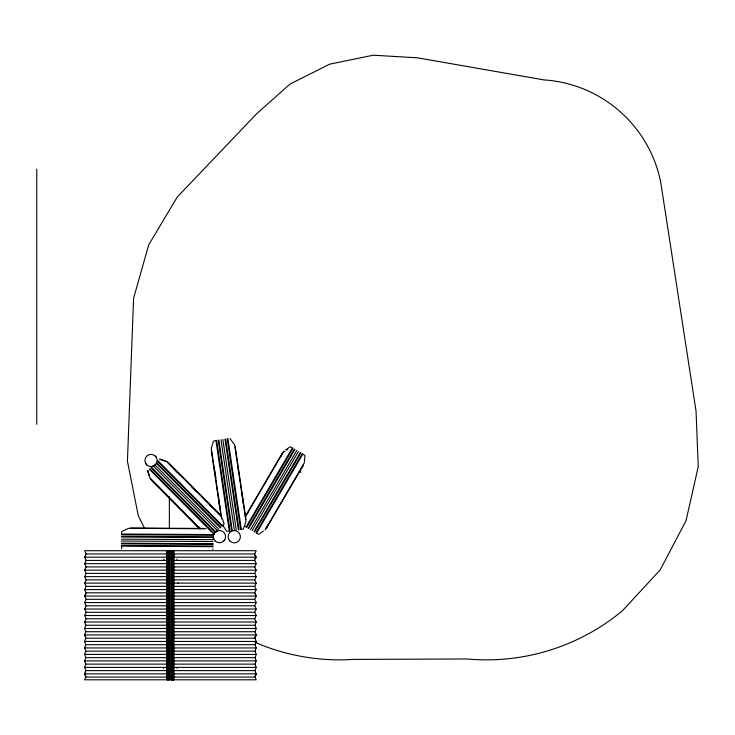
<?xml version="1.0" encoding="UTF-8"?>
<svg xmlns="http://www.w3.org/2000/svg" width="735" height="735" viewBox="0 0 735 735"><rect width="100%" height="100%" fill="white"/><g stroke="black" fill="none" stroke-linecap="round" stroke-linejoin="round"><path stroke-width="1.1" d="M218.442 495.436L218.662 499.469M238.82 474.479L238.048 466.468M163.933 559.592L163.933 559.142M162.986 615.553L163.032 615.553M162.821 641.416L162.793 641.83M163.639 668.639L163.657 668.326M176.924 559.5L176.841 559.142M177.098 668.556L177.117 668.427M213.086 548.696L212.654 549.348M147.588 471.227L147.919 470.657M84.681 628.48L85.738 625.246L84.681 622.003L86.096 618.76L84.681 615.517L86.096 612.283L84.681 609.039L86.096 605.796L84.681 602.553L86.096 599.319L84.681 596.076L86.096 592.833L84.681 589.599L86.096 586.355L84.681 583.112L86.096 579.869L84.681 576.635L86.096 573.392L84.681 570.149L86.096 566.915L84.681 563.671L86.096 560.428L84.681 557.185L86.096 553.951L84.681 550.708L256.166 550.708L254.742 553.951L256.166 557.185L254.742 560.428L256.166 563.671L254.742 566.915L256.166 570.149L254.742 573.392L256.166 576.635L254.742 579.869L256.166 583.112L254.742 586.355L256.166 589.599L254.742 592.833L256.166 596.076L254.742 599.319L256.166 602.553L254.742 605.796L256.166 609.039L254.742 612.283L256.166 615.517L254.742 618.76L256.166 622.003L255.1 625.246L256.166 628.48L255.1 631.723L256.166 634.966L255.1 638.2L256.166 641.444L255.1 644.687L256.166 647.93L255.1 651.164L256.166 654.407L255.1 657.65L256.166 660.884L255.1 664.128L256.166 667.371L255.1 670.614L256.166 673.848L255.1 677.091L256.166 679.792L84.681 679.792L85.738 677.091L84.681 673.848L85.738 670.614L84.681 667.371L85.738 664.128L84.681 660.884L85.738 657.65L84.681 654.407L85.738 651.164L84.681 647.93L85.738 644.687L84.681 641.444L85.738 638.2L84.681 634.966L85.738 631.723L84.681 628.48L166.992 628.48M178.063 582.901L178.109 583.36M280.788 456.361L283.021 452.549L284.877 451.244M268.146 524.689L265.914 528.511M169.813 641.324L170.226 641.646L169.914 641.232M147.808 470.795L149.444 476.363M85.627 556.073L85.462 556.395A1.626 1.13 90 0 0 85.361 556.762M85.627 672.92L85.462 673.242A1.626 1.13 -90 0 0 85.361 673.618M255.357 596.159L255.514 595.846A1.626 1.13 -90 0 0 255.514 594.293L254.641 593.522M255.357 636.565L255.514 636.244A1.626 1.13 -90 0 0 255.514 634.7L255.357 634.379M255.357 675.134L255.514 674.813A1.626 1.13 -90 0 0 255.514 673.269L255.357 672.948M246.078 515.042L282.571 452.687M245.352 516.916L283.885 451.069M246.666 527.372L292.98 448.24M248.053 528.189L294.367 449.057M248.641 528.529L294.956 449.397M250.497 529.623L296.811 450.481M252.123 530.569L298.438 451.437M253.988 531.662L300.303 452.521M254.567 532.002L300.881 452.861M255.964 532.82L302.278 453.679M265.05 529.981L304.253 462.995L304.961 455.581L302.857 454.019L256.543 533.16L258.784 534.271L263.268 531.166M266.364 528.364L303.491 464.933M223.954 540.85L224.892 539.545M169.858 582.846L170.171 583.259L169.914 582.8M169.858 613.633L170.171 614.047L169.914 613.587M246.381 514.518L247.778 512.773M169.904 558.756L170.171 558.297L169.914 558.756M169.914 668.878L170.171 669.328L169.904 668.878M285.667 449.893L290.16 446.779L292.392 447.9L246.078 527.032L244.342 526.012M286.466 450.096L287.798 449.177M255.146 636.813L254.641 637.024M212.737 539.178L213.398 538.994M254.641 558.738L255.514 557.966A1.626 1.13 -90 0 0 255.514 556.423L254.641 555.642M86.344 593.494L85.462 594.275A1.626 1.13 90 0 0 85.462 595.819M254.641 676.705L255.514 675.934A1.626 1.13 -90 0 0 255.514 674.39L255.357 674.068M229.926 438.427L234.63 444.84L245.977 521.63L243.322 529.126L241.328 529.43L227.923 438.721M86.096 553.951L167.01 553.951M172.697 553.951L254.742 553.951M166.744 555.155L167.415 555.155M173.432 555.155L174.112 555.155M84.681 557.185L166.992 557.185M172.697 557.185L256.166 557.185M86.096 560.428L167.01 560.428M172.697 560.428L254.742 560.428M84.681 563.671L166.992 563.671M172.697 563.671L256.166 563.671M86.096 566.915L167.01 566.915M173.837 566.915L254.742 566.915M84.681 570.149L166.992 570.149M172.697 570.149L256.166 570.149M86.096 573.392L167.01 573.392M173.837 573.392L254.742 573.392M84.681 576.635L166.992 576.635M172.697 576.635L256.166 576.635M86.096 579.869L167.01 579.869M173.837 579.869L254.742 579.869M84.681 583.112L166.992 583.112M172.697 583.112L256.166 583.112M86.096 586.355L167.01 586.355M173.837 586.355L254.742 586.355M84.681 589.599L166.992 589.599M172.697 589.599L256.166 589.599M86.096 592.833L167.01 592.833M172.697 592.833L254.742 592.833M84.681 596.076L166.992 596.076M172.697 596.076L256.166 596.076M86.096 599.319L167.01 599.319M172.697 599.319L254.742 599.319M84.681 602.553L166.992 602.553M172.697 602.553L256.166 602.553M86.096 605.796L167.01 605.796M173.837 605.796L254.742 605.796M84.681 609.039L166.992 609.039M172.697 609.039L256.166 609.039M86.096 612.283L167.01 612.283M173.837 612.283L254.742 612.283M84.681 615.517L166.992 615.517M172.697 615.517L256.166 615.517M86.096 618.76L167.01 618.76M173.837 618.76L254.742 618.76M84.681 622.003L166.992 622.003M172.697 622.003L256.166 622.003M85.738 625.246L166.992 625.246M172.707 625.246L255.1 625.246M172.697 628.48L256.166 628.48M85.738 631.723L166.992 631.723M172.707 631.723L255.1 631.723M84.681 634.966L166.992 634.966M172.697 634.966L256.166 634.966M85.738 638.2L166.992 638.2M172.707 638.2L255.1 638.2M84.681 641.444L166.992 641.444M172.697 641.444L256.166 641.444M85.738 644.687L166.992 644.687M172.707 644.687L255.1 644.687M84.681 647.93L166.992 647.93M172.697 647.93L256.166 647.93M85.738 651.164L166.992 651.164M172.707 651.164L255.1 651.164M84.681 654.407L166.992 654.407M172.697 654.407L256.166 654.407M85.738 657.65L166.992 657.65M172.707 657.65L255.1 657.65M84.681 660.884L166.992 660.884M172.697 660.884L256.166 660.884M85.738 664.128L166.992 664.128M172.707 664.128L255.1 664.128M84.681 667.371L166.992 667.371M172.697 667.371L256.166 667.371M85.738 670.614L166.992 670.614M172.707 670.614L255.1 670.614M84.681 673.848L166.992 673.848M172.697 673.848L256.166 673.848M85.738 677.091L166.992 677.091M172.707 677.091L255.1 677.091M130.609 528.006L204.109 528.447M206.167 528.777L128.551 528.318L121.78 531.414L121.477 534.014L213.168 534.556M121.477 534.685L213.159 535.236M121.468 536.302L213.15 536.844M121.459 536.982L213.15 537.524M121.45 539.132L213.141 539.674M121.44 541.015L213.122 541.557M121.422 543.174L213.113 543.716M121.422 543.845L213.113 544.387M121.413 545.462L213.095 546.004M213.095 546.675L121.404 546.133L121.808 548.806M159.743 459.173L166.992 461.663L221.639 516.769M298.998 471.833L300.937 472.274L299.917 470.437M159.899 459.182L166.882 461.773M199.819 527.601L196.208 525.304L194.545 523.182M174.103 468.893L177.117 472.091M213.416 508.234L211.303 506.562M160.368 488.711L156.665 484.981M168.664 462.894L220.417 515.079M168.563 463.004L216.853 511.698M218.139 513.002L219.434 514.307M167.81 462.71L180.544 475.545M191.835 486.938L196.585 491.715M209.493 504.734L211.919 507.178M157.961 460.707L222.521 525.81L224.175 523.936L222.328 518.8M157.483 461.176L222.043 526.288M156.334 462.315L220.895 527.418M156.252 463.197L220.417 527.895M154.727 464.713L218.892 529.411M152.981 465.632L217.551 530.743M216.347 529.742L217.441 530.854M151.456 467.157L216.017 532.259M150.978 467.625L215.539 532.728M149.83 468.765L214.39 533.867M149.352 469.242L211.634 532.039M212.819 533.233L213.913 534.345M200.499 528.97L150.234 478.274L147.707 471.273M150.124 478.384L199.828 528.502M151.456 479.964L199.736 528.658M151.346 480.074L199.635 528.768M155.25 456.022L156.261 457.262M145.824 463.757L146.844 464.998A6.146 6.146 0 0 0 157.033 461.902A6.146 6.146 0 0 0 149.26 454.625A6.146 6.146 0 0 0 146.844 464.998M222.631 525.075L226.72 531.295L229.338 531.194L215.934 440.495L213.398 441.156L211.285 448.286L221.722 518.91M85.627 558.26L85.462 557.938A1.626 1.13 90 0 1 85.361 557.571M85.627 636.547L85.462 636.225A1.626 1.13 90 0 1 85.333 635.453M85.627 675.107L85.462 674.785A1.626 1.13 -90 0 1 85.361 674.418M85.627 676.228L85.462 675.906A1.626 1.13 -90 0 1 85.462 674.362M144.29 527.813L138.272 515.621L127.431 461.176L133.586 298.263L148.718 244.856L177.163 197.182L256.827 113.548L290.022 84.056L329.73 64.156L373.224 55.208L417.553 57.826L543.909 79.904A127.587 127.587 0 0 1 660.728 182.298L696.045 411.131L698.25 466.596L686.021 520.747L660.195 569.882L622.527 610.656A212.645 212.645 0 0 1 467.12 658.973L353.572 659.405A212.645 212.645 0 0 1 254.834 642.234M241.411 492.046L241.916 493.819M215.851 477.869L214.032 466.872M237.377 463.417L237.589 464.299M219.664 505.616L219.884 506.498M242.146 494.921L243.23 503.043M219.471 504.66L218.754 500.48M235.246 446.834L245.995 519.544M227.262 438.813L240.657 529.522M225.663 439.052L239.059 529.76M224.993 439.153L238.397 529.861M222.861 439.466L236.266 530.174M220.996 439.741L234.401 530.449M218.865 440.054L232.269 530.762M218.203 440.155L231.599 530.863M216.604 440.394L230 531.102M211.267 450.371L221.005 516.292M173.754 550.708L173.754 679.792M173.625 550.708L173.625 679.792M173.515 550.708L173.515 679.792M173.221 550.708L173.212 679.792M172.826 550.708L172.826 679.792M172.541 550.708L172.541 679.792M172.413 550.708L172.413 679.792M172.312 550.708L172.312 679.792M171.595 550.708L171.595 679.792M171.319 550.708L171.319 679.792M171.145 550.708L171.145 679.792M169.61 550.708L169.684 679.792M169.509 550.708L169.509 679.792M169.372 496.722L169.372 528.538M169.234 550.708L169.234 679.792M168.517 550.708L168.416 679.792M168.287 550.708L168.287 679.792M168.003 550.708L168.003 679.792M167.314 550.708L167.314 679.792M167.203 550.708L167.203 679.792M167.084 550.708L167.084 679.792M36.75 169.169L36.75 424.343M303.39 464.465A7.745 7.745 0 0 1 301.157 468.287M215.263 541.144A6.146 6.146 0 0 0 225.452 538.048A6.146 6.146 0 0 0 217.679 530.771A6.146 6.146 0 0 0 215.263 541.144M230.073 541.208A6.146 6.146 0 0 0 240.262 538.112A6.146 6.146 0 0 0 232.49 530.835A6.146 6.146 0 0 0 230.073 541.208"/></g></svg>
